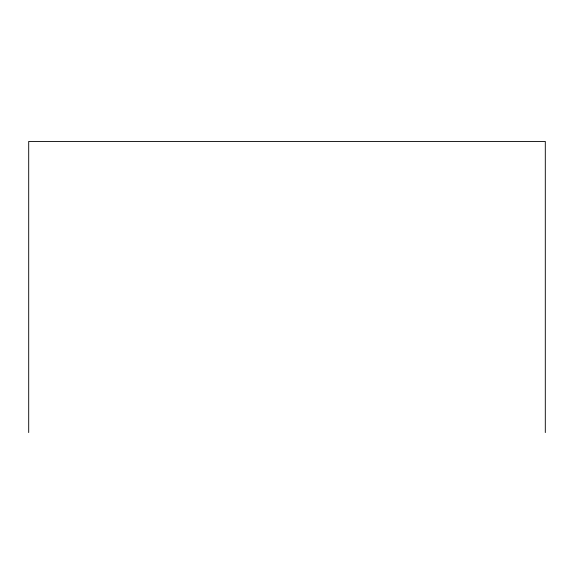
<?xml version="1.0" encoding="UTF-8"?>
<svg xmlns="http://www.w3.org/2000/svg" width="574" height="574" viewBox="0 0 574 574"><rect width="100%" height="100%" fill="white"/><g stroke="black" fill="none" stroke-linecap="round" stroke-linejoin="round"><path stroke-width="0.86" d="M545.3 432.566L545.3 141.434L28.7 141.434L28.7 432.566"/></g></svg>
